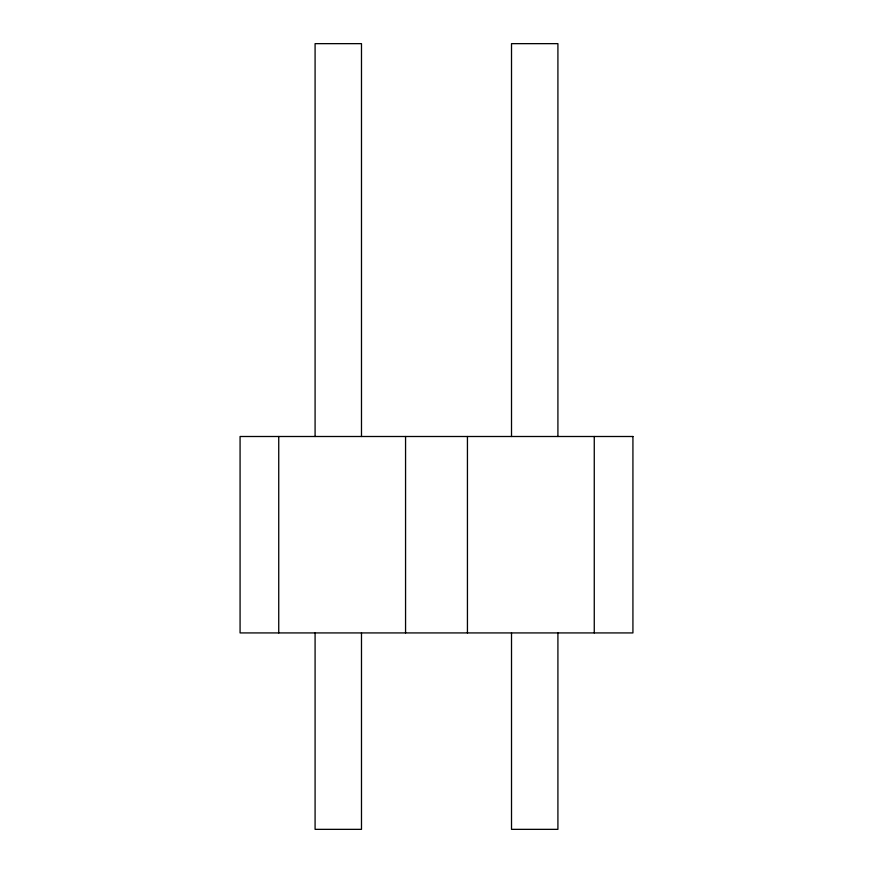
<?xml version="1.0" encoding="UTF-8"?>
<svg xmlns="http://www.w3.org/2000/svg" width="873" height="873" viewBox="0 0 873 873"><rect width="100%" height="100%" fill="white"/><g stroke="black" fill="none" stroke-linecap="round" stroke-linejoin="round"><path stroke-width="1.31" d="M594.262 436.5L594.262 632.925M557.912 436.5L557.912 43.65L511.513 43.65L511.513 436.5M557.912 632.925L557.912 829.35L511.513 829.35L511.513 632.925M467.437 436.5L467.437 632.925M405.563 436.5L405.563 632.925M361.487 436.5L361.487 43.65L315.088 43.65L315.088 436.5M361.487 632.925L361.487 829.35L315.088 829.35L315.088 632.925M278.738 436.5L278.738 632.925M632.925 436.5L240.075 436.5L240.075 632.925L632.925 632.925L632.925 436.5"/></g></svg>
